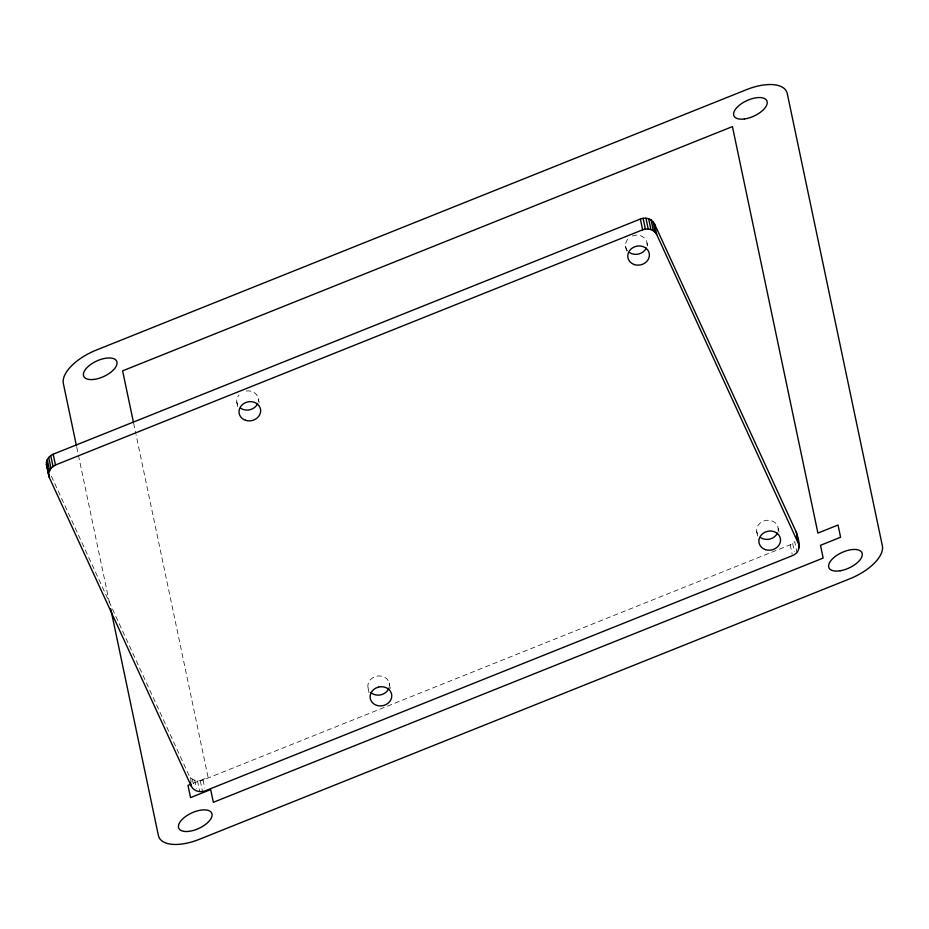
<?xml version="1.0" encoding="UTF-8"?>
<svg xmlns="http://www.w3.org/2000/svg" width="929" height="929" viewBox="0 0 929 929"><rect width="100%" height="100%" fill="white"/><g stroke="black" fill="none" stroke-linecap="round" stroke-linejoin="round"><path stroke-width="0.7" stroke-dasharray="4.64 3.48" d="M51.385 476.194L188.97 775.309C191.42 780.395 198.028 782.044 203.033 780.012L790.207 544.824L794.701 541.642L796.966 552.43M193.36 783.24L208.096 777.329L136.029 434.586M390.377 688.366L388.276 680.667A10.881 9.545 -11.9 0 0 376.326 676.289L373.667 677.264A10.881 9.545 -11.9 0 0 369.068 690.433M792.681 543.488L794.376 551.571M790.207 544.824L792.193 554.265M778.188 528.206L779.036 532.247M756.694 531.458L758.389 539.552M647.072 243.131L647.641 245.825M625.565 246.394L626.703 251.782M368.105 688.122L369.231 693.51M258.32 398.843L259.168 402.884M236.79 402.106L237.917 407.506M133.637 423.252L135.727 433.169M203.033 780.012L204.74 788.094M200.292 780.755L202.568 791.543M197.471 780.848L199.735 791.636M194.753 780.302L196.449 788.396M192.326 779.129L193.743 785.876M190.352 777.434L191.2 781.475M76.759 447.29L109.819 604.512M246.278 390.993A10.893 9.569 -11.9 0 1 258.285 401.351M237.487 404.51A10.893 9.569 -11.9 0 1 239.032 394.918M757.39 533.861A10.881 9.545 -11.9 0 1 766.17 520.356A10.881 9.545 -11.9 0 1 778.154 530.703M389.239 682.978A10.881 9.545 -11.9 0 1 389.483 685.463M632.312 236.036A10.881 9.545 -11.9 0 1 647.037 245.639M627.644 250.911A10.881 9.545 -11.9 0 1 627.818 239.217"/><path stroke-width="1.39" d="M46.45 464.57C45.916 460.029 49.086 455.849 53.185 454.211L640.36 219.035C645.365 216.991 651.972 218.64 654.434 223.726L796.246 532.073C798.824 539.668 802.551 551.838 792.483 555.612L205.309 790.8C200.292 792.832 193.696 791.183 191.235 786.097L49.411 477.75L46.45 464.57L49.411 477.75M48.714 475.358L46.485 462.061M796.908 536.974L796.943 534.465M48.761 472.849L50.967 468.181L55.461 464.999L642.636 229.823C647.641 227.791 654.248 229.428 656.698 234.514L799.219 545.253M190.677 784.32L187.995 785.388L190.561 797.616L210.674 789.569L213.356 802.308L823.164 558.062L820.493 545.311L840.594 537.264L838.028 525.024L817.915 533.083L732.435 126.599L122.616 370.857L133.346 421.836M796.246 532.073L798.522 542.861M797.477 539.668L798.046 542.373M798.615 545.068L799.184 547.762M654.434 223.726L656.698 234.514M653.052 221.613L655.317 232.401M651.078 219.906L653.342 230.694M648.651 218.733L650.915 229.521M645.922 218.187L648.198 228.975M643.1 218.28L645.365 229.068M640.36 219.035L642.636 229.823M190.387 782.055L191.235 786.097M76.457 445.874L63.358 383.549A39.912 18.743 -24.7 0 1 96.314 350.07L746.498 89.66A39.866 18.719 -24.7 0 1 787.269 93.574L882.353 545.753A39.355 18.475 -24.7 0 1 849.861 578.767L199.329 839.317A40.052 18.801 -24.7 0 1 158.371 835.38L110.714 608.762M53.185 454.211L55.461 464.999M50.723 455.547L52.988 466.346M48.703 457.393L50.967 468.181M47.251 459.611L49.527 470.399M777.387 533.153A10.881 9.545 -11.9 0 1 760.735 537.682M388.996 687.948A10.881 9.545 -11.9 0 1 370.694 692.407M257.519 403.801A10.893 9.569 -11.9 0 1 240.843 408.342M646.27 248.089A10.881 9.545 -11.9 0 1 629.618 252.607M378.591 687.077L375.931 688.052A10.881 9.545 -11.9 0 0 370.938 700.478A10.881 9.545 -11.9 0 0 384.2 705.332A10.881 9.545 -11.9 0 0 391.504 693.766L390.54 691.455A10.881 9.545 -11.9 0 0 378.591 687.077M744.373 118.97A18.127 8.512 -24.7 0 0 767.04 101.215A18.127 8.512 -24.7 0 0 739.786 104.884A18.127 8.512 -24.7 0 0 744.373 118.97M840.199 570.766A18.127 8.512 -24.7 0 0 861.926 552.732A18.127 8.512 -24.7 0 0 834.184 557.307A18.127 8.512 -24.7 0 0 840.199 570.766M188.285 831.42A18.127 8.512 -24.7 0 0 212.021 814.059A18.127 8.512 -24.7 0 0 185.452 816.603A18.127 8.512 -24.7 0 0 188.285 831.42M93.364 379.485A18.127 8.512 -24.7 0 0 116.973 362.078A18.127 8.512 -24.7 0 0 90.31 364.76A18.127 8.512 -24.7 0 0 93.364 379.485M245.546 420.291A10.893 9.569 -11.9 0 0 260.584 409.631A10.893 9.569 -11.9 0 0 243.328 403.871A10.893 9.569 -11.9 0 0 245.546 420.291M634.321 264.568A10.881 9.545 -11.9 0 0 649.336 253.919A10.881 9.545 -11.9 0 0 632.115 248.159A10.881 9.545 -11.9 0 0 634.321 264.568M765.438 549.643A10.881 9.545 -11.9 0 0 780.453 538.994A10.881 9.545 -11.9 0 0 763.232 533.234A10.881 9.545 -11.9 0 0 765.438 549.643"/></g></svg>
